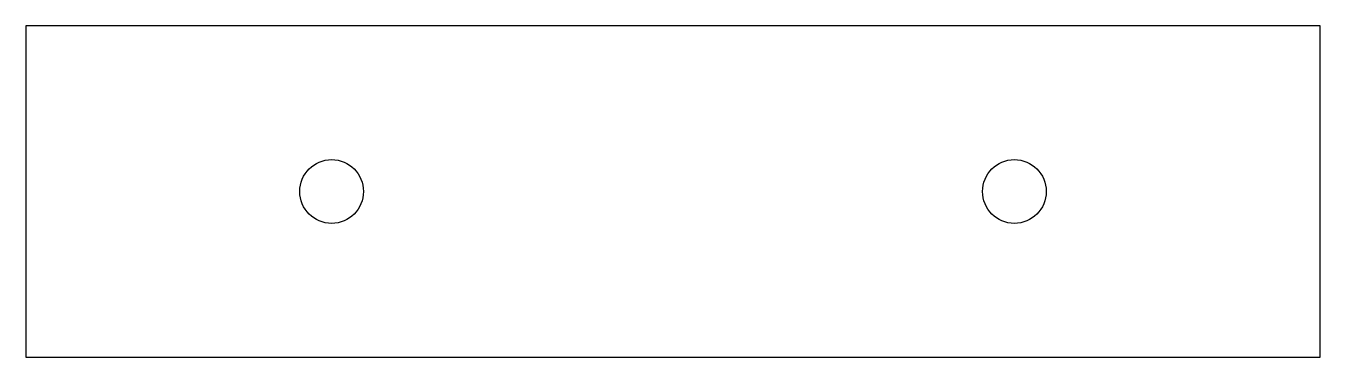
# Model space of a CAD drawing. Header units: millimetres. Extents: x 0 to 254, y 0 to 65.
import ezdxf

# ---------------------------------------------------------------- set-up
doc = ezdxf.new("R2010")
doc.units = ezdxf.units.MM
doc.layers.add('CUT_OUTLINE', color=7, linetype='CONTINUOUS')
doc.layers.add('DRILL_HOLES', color=2, linetype='CONTINUOUS')

msp = doc.modelspace()

# ---------------------------------------------------------------- linework, layer by layer
at = {"layer": 'CUT_OUTLINE'}
msp.add_lwpolyline([(0, 0), (254, 0), (254, 65), (0, 65)], close=True, dxfattribs=at)
at = {"layer": 'DRILL_HOLES'}
for centre in [(60, 32.5), (194, 32.5)]:
    msp.add_circle(centre, 6.25, dxfattribs=at)

doc.saveas('drawing.dxf')
